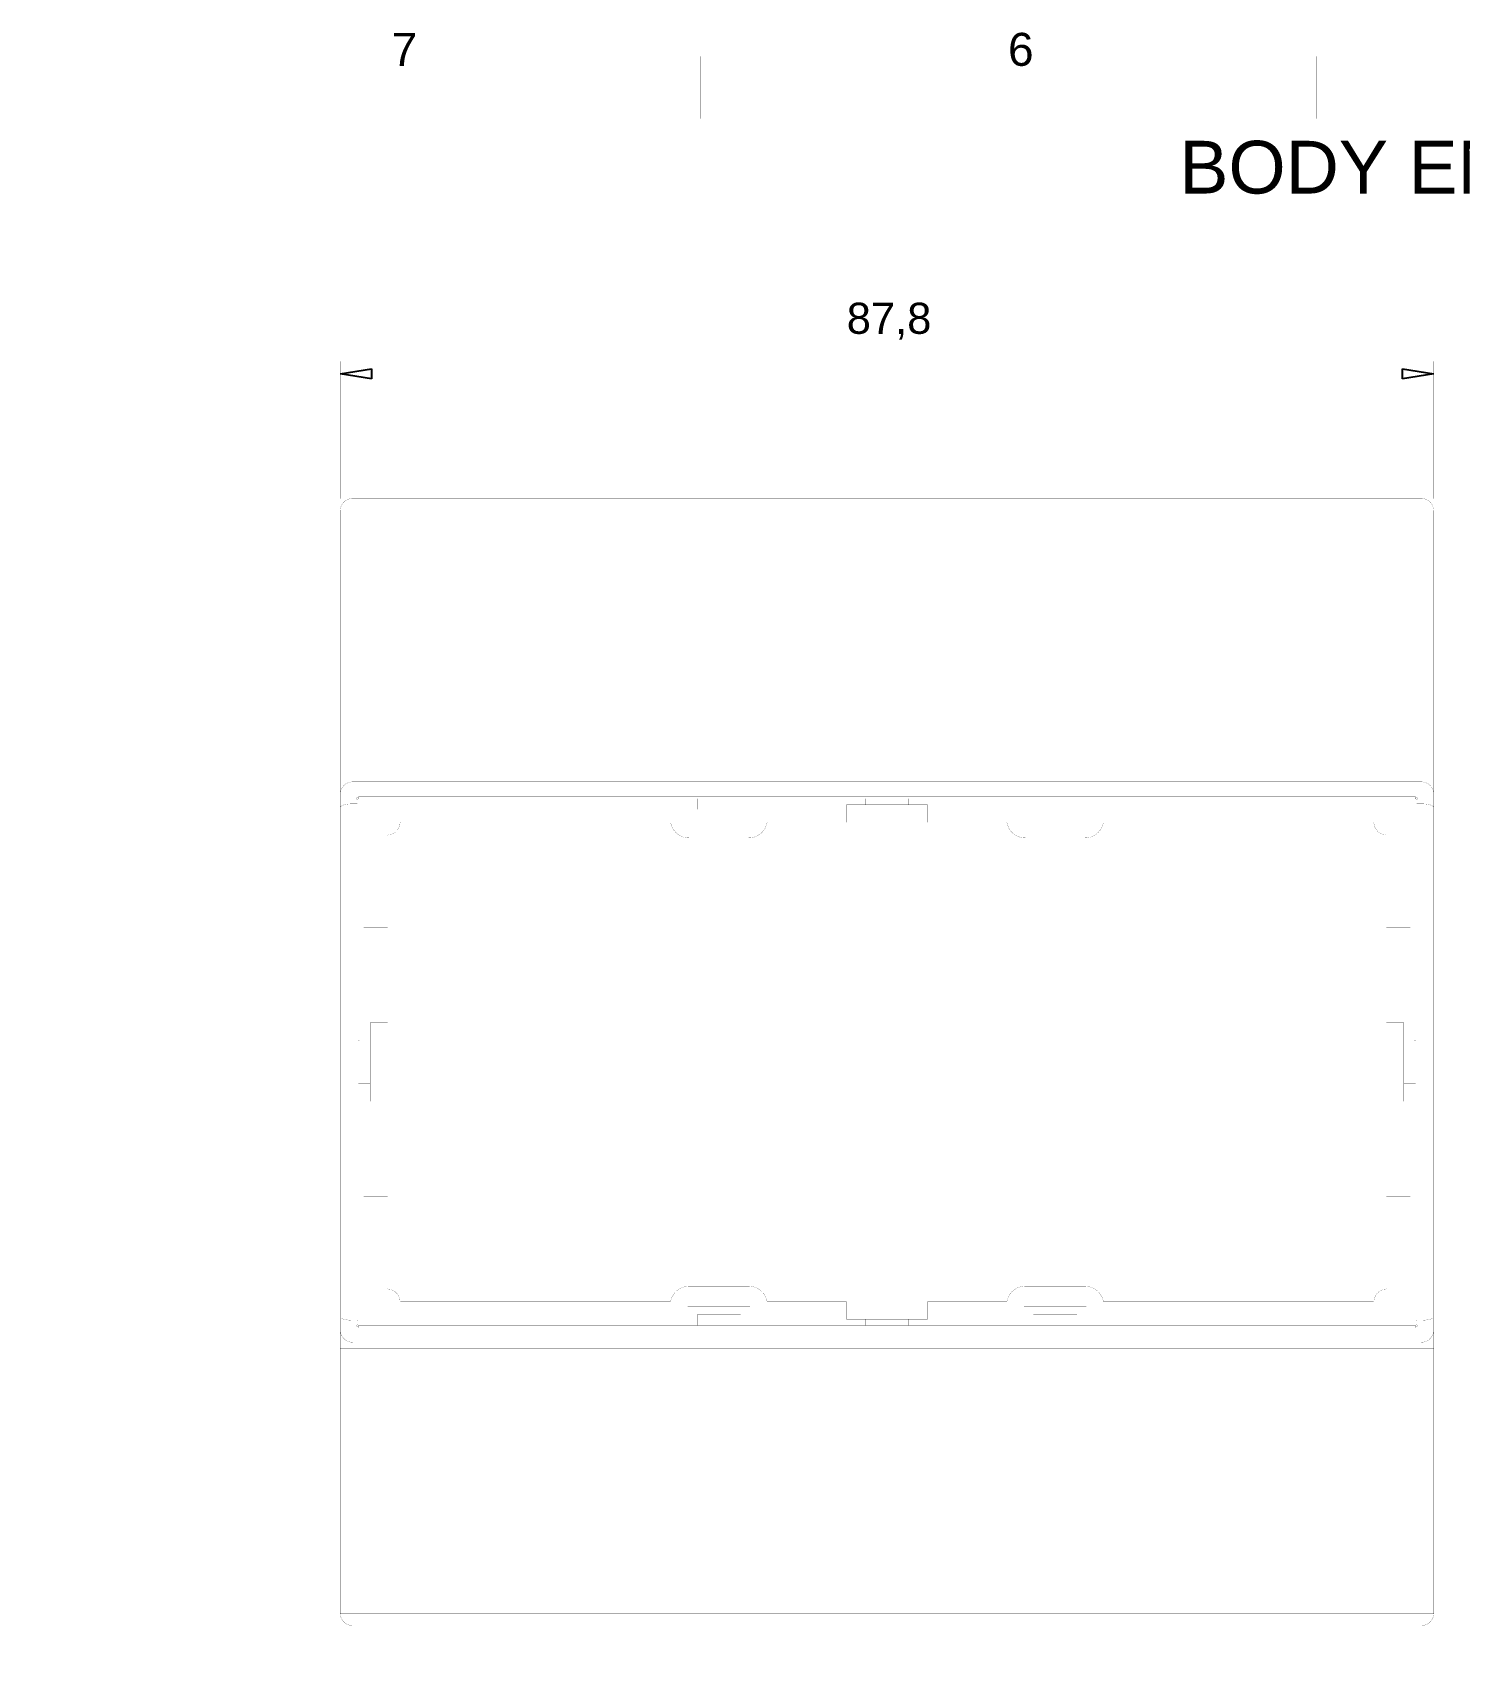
# Model space of a CAD drawing. Header units: inches. Extents: x 0 to 35.2, y -0.7 to 15.9.
# Drawn here: x 21.38 to 25.89, y 10.76 to 15.88 of the extents above; entities that cross this region are included whole.
import ezdxf

# ---------------------------------------------------------------- set-up
doc = ezdxf.new("R2010")
doc.units = ezdxf.units.IN
doc.header["$MEASUREMENT"] = 0
doc.layers.add('Board Outline', color=216, linetype='Continuous')
doc.layers.add('Dimensions', color=6, linetype='Continuous')
doc.styles.add('Arial', font='', dxfattribs={"height": 0.2})
doc.styles.get('Arial').set_extended_font_data('Arial')

msp = doc.modelspace()

# ---------------------------------------------------------------- linework, layer by layer
at = {"layer": 'Board Outline'}
for p, q in [((22.3515, 14.8028), (22.45, 14.8186)), ((22.45, 14.7871), (22.3515, 14.8028)), ((22.45, 14.8186), (22.45, 14.7871)), ((25.7104, 14.8186), (25.8088, 14.8028)), ((25.7104, 14.7871), (25.7104, 14.8186)), ((25.8088, 14.8028), (25.7104, 14.7871))]:
    msp.add_line(p, q, dxfattribs=at)
at = {"layer": 'Board Outline', "const_width": 0.0005}
for points in [[(21.5406, -0.5315), (21.5406, 15.6102)], [(22.3515, 14.4091), (22.3515, 14.8422)], [(22.3515, 14.8028), (25.8088, 14.8028)], [(25.8088, 14.4091), (25.8088, 14.8422)]]:
    msp.add_lwpolyline(points, dxfattribs=at)
at = {"layer": 'Board Outline', "const_width": 0.00025}
for points in [[(21.5404, 15.6102, 1), (21.5407, 15.6102, 1)], [(22.3514, 14.8422, 1), (22.3517, 14.8422, 1)], [(22.3514, 14.8028, 1), (22.3517, 14.8028, 1)], [(25.8087, 14.8422, 1), (25.8089, 14.8422, 1)], [(25.8087, 14.8028, 1), (25.8089, 14.8028, 1)], [(22.3514, 14.4091, 1), (22.3517, 14.4091, 1)], [(25.8087, 14.4091, 1), (25.8089, 14.4091, 1)]]:
    msp.add_lwpolyline(points, format="xyb", close=True, dxfattribs=at)
at = {"layer": 'Dimensions', "const_width": 0.0005}
for points in [[(21.5406, 15.6102), (21.5406, 15.8071)], [(23.4894, 15.6102), (23.4894, 15.8071)], [(23.4894, 15.6102), (23.4894, 15.8071)], [(25.4382, 15.6102), (25.4382, 15.8071)], [(11.9933, 15.6102), (34.9854, 15.6102)], [(22.3909, 14.3698), (22.3909, 14.4091)], [(22.3909, 14.4091), (25.7694, 14.4091)], [(25.7694, 14.3698), (25.7694, 14.4091)], [(22.3515, 13.5329), (22.3515, 14.3698)], [(22.3515, 14.3698), (22.3909, 14.3698)], [(22.3909, 13.5329), (22.3909, 14.3698)], [(22.3909, 14.3698), (25.7694, 14.3698)], [(25.7694, 13.5329), (25.7694, 14.3698)], [(25.7694, 14.3698), (25.8088, 14.3698)], [(25.8088, 13.5329), (25.8088, 14.3698)], [(22.3515, 13.5219), (22.3515, 13.5329)], [(22.3515, 13.5329), (22.3909, 13.5329)], [(22.3515, 13.4738), (22.3515, 13.5219)], [(22.3909, 13.5132), (22.3909, 13.5329)], [(22.3909, 13.5329), (25.7694, 13.5329)], [(25.7694, 13.5132), (25.7694, 13.5329)], [(25.7694, 13.5329), (25.8088, 13.5329)], [(25.8088, 13.5219), (25.8088, 13.5329)], [(25.8088, 13.4738), (25.8088, 13.5219)], [(22.3515, 13.4322), (22.3515, 13.4738)], [(22.3909, 13.4438), (22.3909, 13.5132)], [(22.3909, 13.5132), (25.7694, 13.5132)], [(22.4106, 13.466), (25.7497, 13.466)], [(22.4106, 13.46), (22.4106, 13.466)], [(25.7497, 13.46), (25.7497, 13.466)], [(25.7694, 13.4438), (25.7694, 13.5132)], [(25.8088, 13.4322), (25.8088, 13.4738)], [(22.3515, 13.4322), (22.3523, 13.4345)], [(22.3515, 11.8225), (22.3515, 13.4322)], [(22.3523, 13.4345), (22.3545, 13.4366)], [(22.3545, 13.4366), (22.3582, 13.4386)], [(22.3582, 13.4386), (22.3631, 13.4404)], [(22.3631, 13.4404), (22.369, 13.4419)], [(22.369, 13.4419), (22.3758, 13.4429)], [(22.3758, 13.4429), (22.3832, 13.4436)], [(22.3832, 13.4436), (22.3909, 13.4438)], [(22.3909, 11.8109), (22.3909, 13.4438)], [(22.3909, 13.4438), (22.4027, 13.4438)], [(22.4027, 13.4438), (22.4027, 13.4578)], [(22.4027, 11.8109), (22.4027, 13.4438)], [(22.4027, 13.4438), (22.4035, 13.4438)], [(22.4035, 13.4438), (22.4042, 13.4437)], [(22.4042, 13.4437), (22.4049, 13.4436)], [(22.4049, 13.4436), (22.4055, 13.4435)], [(22.4055, 13.4435), (22.406, 13.4433)], [(22.406, 13.4433), (22.4064, 13.4431)], [(22.4064, 13.4431), (22.4066, 13.4429)], [(22.4066, 13.4429), (22.4067, 13.4427)], [(22.4067, 13.4427), (22.4067, 13.4561)], [(22.4067, 11.8121), (22.4067, 13.4427)], [(22.4086, 11.7952), (22.4086, 13.4595)], [(22.4106, 13.46), (25.7497, 13.46)], [(23.4502, 13.401), (23.4502, 13.46)], [(23.4798, 13.4266), (23.4798, 13.46)], [(23.4798, 13.4266), (23.6176, 13.4266)], [(23.6176, 13.4266), (23.6176, 13.46)], [(23.6471, 13.401), (23.6471, 13.46)], [(23.9522, 13.4404), (24.0113, 13.4404)], [(23.9522, 13.3852), (23.9522, 13.4404)], [(24.0113, 13.4404), (24.0118, 13.46)], [(24.0113, 13.4404), (24.0113, 13.46)], [(24.0113, 13.4404), (24.1491, 13.4404)], [(24.1485, 13.46), (24.1491, 13.4404)], [(24.1491, 13.4404), (24.1491, 13.46)], [(24.1491, 13.4404), (24.2081, 13.4404)], [(24.2081, 13.3852), (24.2081, 13.4404)], [(24.5132, 13.401), (24.5132, 13.46)], [(24.5428, 13.4266), (24.5428, 13.46)], [(24.5428, 13.4266), (24.6806, 13.4266)], [(24.6806, 13.4266), (24.6806, 13.46)], [(24.7101, 13.401), (24.7101, 13.46)], [(25.7517, 11.7952), (25.7517, 13.4595)], [(25.7537, 13.4427), (25.7537, 13.4561)], [(25.7537, 13.4427), (25.7537, 13.4429)], [(25.7537, 11.8121), (25.7537, 13.4427)], [(25.7537, 13.4429), (25.754, 13.4431)], [(25.754, 13.4431), (25.7543, 13.4433)], [(25.7543, 13.4433), (25.7548, 13.4435)], [(25.7548, 13.4435), (25.7554, 13.4436)], [(25.7554, 13.4436), (25.7561, 13.4437)], [(25.7561, 13.4437), (25.7568, 13.4438)], [(25.7568, 13.4438), (25.7576, 13.4438)], [(25.7576, 13.4438), (25.7576, 13.4578)], [(25.7576, 11.8109), (25.7576, 13.4438)], [(25.7576, 13.4438), (25.7694, 13.4438)], [(25.7694, 11.8109), (25.7694, 13.4438)], [(25.7694, 13.4438), (25.7771, 13.4436)], [(25.7771, 13.4436), (25.7845, 13.4429)], [(25.7845, 13.4429), (25.7913, 13.4419)], [(25.7913, 13.4419), (25.7973, 13.4404)], [(25.7973, 13.4404), (25.8021, 13.4386)], [(25.8021, 13.4386), (25.8058, 13.4366)], [(25.8058, 13.4366), (25.808, 13.4345)], [(25.808, 13.4345), (25.8088, 13.4322)], [(25.8088, 11.8225), (25.8088, 13.4322)], [(22.5445, 13.3852), (23.3961, 13.3852)], [(23.4502, 13.401), (23.6471, 13.401)], [(23.7012, 13.3852), (23.9522, 13.3852)], [(24.2081, 13.3852), (24.4591, 13.3852)], [(24.5132, 13.401), (24.7101, 13.401)], [(24.7642, 13.3852), (25.6158, 13.3852)], [(22.5014, 13.1195), (22.5014, 13.3421)], [(23.4543, 13.336), (23.643, 13.336)], [(24.5173, 13.336), (24.706, 13.336)], [(25.6589, 13.1195), (25.6589, 13.3421)], [(22.4259, 13.1195), (22.5014, 13.1195)], [(22.4259, 13.0526), (22.4259, 13.1195)], [(25.6589, 13.1195), (25.7344, 13.1195)], [(25.7344, 13.0526), (25.7344, 13.1195)], [(22.4259, 13.0526), (22.5014, 13.0526)], [(22.5014, 12.7514), (22.5014, 13.0526)], [(25.6589, 12.7514), (25.6589, 13.0526)], [(25.6589, 13.0526), (25.7344, 13.0526)], [(22.4463, 12.7514), (22.5014, 12.7514)], [(22.4463, 12.6963), (22.4463, 12.7514)], [(25.6589, 12.7514), (25.714, 12.7514)], [(25.714, 12.6963), (25.714, 12.7514)], [(22.4086, 12.6957), (22.4463, 12.6963)], [(22.4086, 12.6963), (22.4463, 12.6963)], [(22.4463, 12.5585), (22.4463, 12.6963)], [(25.714, 12.5585), (25.714, 12.6963)], [(25.714, 12.6963), (25.7517, 12.6957)], [(25.714, 12.6963), (25.7517, 12.6963)], [(22.4086, 12.559), (22.4463, 12.5585)], [(22.4086, 12.5585), (22.4463, 12.5585)], [(22.4463, 12.5033), (22.4463, 12.5585)], [(25.714, 12.5585), (25.7517, 12.559)], [(25.714, 12.5585), (25.7517, 12.5585)], [(25.714, 12.5033), (25.714, 12.5585)], [(22.4463, 12.5033), (22.5014, 12.5033)], [(22.5014, 12.2022), (22.5014, 12.5033)], [(25.6589, 12.2022), (25.6589, 12.5033)], [(25.6589, 12.5033), (25.714, 12.5033)], [(22.4259, 12.2022), (22.5014, 12.2022)], [(22.4259, 12.1352), (22.4259, 12.2022)], [(25.6589, 12.2022), (25.7344, 12.2022)], [(25.7344, 12.1352), (25.7344, 12.2022)], [(22.4259, 12.1352), (22.5014, 12.1352)], [(22.5014, 11.9126), (22.5014, 12.1352)], [(25.6589, 11.9126), (25.6589, 12.1352)], [(25.6589, 12.1352), (25.7344, 12.1352)], [(23.4543, 11.9187), (23.643, 11.9187)], [(24.5173, 11.9187), (24.706, 11.9187)], [(22.5445, 11.8695), (23.3961, 11.8695)], [(23.4502, 11.8537), (23.6471, 11.8537)], [(23.4502, 11.7947), (23.4502, 11.8537)], [(23.4798, 11.8281), (23.6176, 11.8281)], [(23.4798, 11.7947), (23.4798, 11.8281)], [(23.6176, 11.7947), (23.6176, 11.8281)], [(23.6471, 11.7947), (23.6471, 11.8537)], [(23.7012, 11.8695), (23.9522, 11.8695)], [(23.9522, 11.8144), (23.9522, 11.8695)], [(24.2081, 11.8144), (24.2081, 11.8695)], [(24.2081, 11.8695), (24.4591, 11.8695)], [(24.5132, 11.8537), (24.7101, 11.8537)], [(24.5132, 11.7947), (24.5132, 11.8537)], [(24.5428, 11.8281), (24.6806, 11.8281)], [(24.5428, 11.7947), (24.5428, 11.8281)], [(24.6806, 11.7947), (24.6806, 11.8281)], [(24.7101, 11.7947), (24.7101, 11.8537)], [(24.7642, 11.8695), (25.6158, 11.8695)], [(22.3515, 11.8225), (22.3523, 11.8203)], [(22.3515, 11.7809), (22.3515, 11.8225)], [(22.3515, 11.7328), (22.3515, 11.7809)], [(22.3523, 11.8203), (22.3545, 11.8181)], [(22.3545, 11.8181), (22.3582, 11.8161)], [(22.3582, 11.8161), (22.3631, 11.8143)], [(22.3631, 11.8143), (22.369, 11.8129)], [(22.369, 11.8129), (22.3758, 11.8118)], [(22.3758, 11.8118), (22.3832, 11.8111)], [(22.3832, 11.8111), (22.3909, 11.8109)], [(22.3909, 11.8109), (22.4027, 11.8109)], [(22.3909, 11.7415), (22.3909, 11.8109)], [(22.4027, 11.8109), (22.4035, 11.8109)], [(22.4027, 11.7969), (22.4027, 11.8109)], [(22.4035, 11.8109), (22.4042, 11.811)], [(22.4042, 11.811), (22.4049, 11.8111)], [(22.4049, 11.8111), (22.4055, 11.8113)], [(22.4055, 11.8113), (22.406, 11.8114)], [(22.406, 11.8114), (22.4064, 11.8116)], [(22.4064, 11.8116), (22.4066, 11.8118)], [(22.4066, 11.8118), (22.4067, 11.8121)], [(22.4067, 11.7986), (22.4067, 11.8121)], [(22.4106, 11.7887), (22.4106, 11.7947)], [(22.4106, 11.7947), (25.7497, 11.7947)], [(22.4106, 11.7887), (25.7497, 11.7887)], [(23.9522, 11.8144), (24.0113, 11.8144)], [(24.0113, 11.7947), (24.0113, 11.8144)], [(24.0113, 11.8144), (24.0118, 11.7947)], [(24.0113, 11.8144), (24.1491, 11.8144)], [(24.1485, 11.7947), (24.1491, 11.8144)], [(24.1491, 11.7947), (24.1491, 11.8144)], [(24.1491, 11.8144), (24.2081, 11.8144)], [(25.7497, 11.7887), (25.7497, 11.7947)], [(25.7537, 11.8121), (25.7537, 11.8118)], [(25.7537, 11.7986), (25.7537, 11.8121)], [(25.7537, 11.8118), (25.754, 11.8116)], [(25.754, 11.8116), (25.7543, 11.8114)], [(25.7543, 11.8114), (25.7548, 11.8113)], [(25.7548, 11.8113), (25.7554, 11.8111)], [(25.7554, 11.8111), (25.7561, 11.811)], [(25.7561, 11.811), (25.7568, 11.8109)], [(25.7568, 11.8109), (25.7576, 11.8109)], [(25.7576, 11.8109), (25.7694, 11.8109)], [(25.7576, 11.7969), (25.7576, 11.8109)], [(25.7694, 11.8109), (25.7771, 11.8111)], [(25.7694, 11.7415), (25.7694, 11.8109)], [(25.7771, 11.8111), (25.7845, 11.8118)], [(25.7845, 11.8118), (25.7913, 11.8129)], [(25.7913, 11.8129), (25.7973, 11.8143)], [(25.7973, 11.8143), (25.8021, 11.8161)], [(25.8021, 11.8161), (25.8058, 11.8181)], [(25.8058, 11.8181), (25.808, 11.8203)], [(25.808, 11.8203), (25.8088, 11.8225)], [(25.8088, 11.7809), (25.8088, 11.8225)], [(25.8088, 11.7328), (25.8088, 11.7809)], [(22.3515, 11.7219), (22.3515, 11.7328)], [(22.3909, 11.7415), (25.7694, 11.7415)], [(22.3909, 11.7219), (22.3909, 11.7415)], [(25.7694, 11.7219), (25.7694, 11.7415)], [(25.8088, 11.7219), (25.8088, 11.7328)], [(22.3515, 11.7219), (22.3909, 11.7219)], [(22.3515, 10.885), (22.3515, 11.7219)], [(22.3909, 11.7219), (25.7694, 11.7219)], [(22.3909, 10.885), (22.3909, 11.7219)], [(25.7694, 11.7219), (25.8088, 11.7219)], [(25.7694, 10.885), (25.7694, 11.7219)], [(25.8088, 10.885), (25.8088, 11.7219)], [(22.3515, 10.885), (22.3909, 10.885)], [(22.3909, 10.8456), (22.3909, 10.885)], [(22.3909, 10.885), (25.7694, 10.885)], [(25.7694, 10.8456), (25.7694, 10.885)], [(25.7694, 10.885), (25.8088, 10.885)], [(22.3909, 10.8456), (25.7694, 10.8456)]]:
    msp.add_lwpolyline(points, dxfattribs=at)
at = {"layer": 'Dimensions', "const_width": 0.00025}
for points in [[(21.5404, 15.8071, 1), (21.5407, 15.8071, 1)], [(23.4893, 15.8071, 1), (23.4895, 15.8071, 1)], [(23.4893, 15.8071, 1), (23.4895, 15.8071, 1)], [(25.4381, 15.8071, 1), (25.4383, 15.8071, 1)], [(21.5404, 15.6102, 1), (21.5407, 15.6102, 1)], [(23.4893, 15.6102, 1), (23.4895, 15.6102, 1)], [(23.4893, 15.6102, 1), (23.4895, 15.6102, 1)], [(25.4381, 15.6102, 1), (25.4383, 15.6102, 1)], [(22.3908, 14.4091, 1), (22.391, 14.4091, 1)], [(22.3908, 14.4091, 1), (22.391, 14.4091, 1)], [(22.3908, 14.4091, 1), (22.391, 14.4091, 1)], [(25.7693, 14.4091, 1), (25.7695, 14.4091, 1)], [(25.7693, 14.4091, 1), (25.7695, 14.4091, 1)], [(25.7693, 14.4091, 1), (25.7695, 14.4091, 1)], [(22.3514, 14.3698, 1), (22.3517, 14.3698, 1)], [(22.3514, 14.3698, 1), (22.3517, 14.3698, 1)], [(22.3514, 14.3698, 1), (22.3517, 14.3698, 1)], [(22.3908, 14.3698, 1), (22.391, 14.3698, 1)], [(22.3908, 14.3698, 1), (22.391, 14.3698, 1)], [(22.3908, 14.3698, 1), (22.391, 14.3698, 1)], [(22.3908, 14.3698, 1), (22.391, 14.3698, 1)], [(25.7693, 14.3698, 1), (25.7695, 14.3698, 1)], [(25.7693, 14.3698, 1), (25.7695, 14.3698, 1)], [(25.7693, 14.3698, 1), (25.7695, 14.3698, 1)], [(25.7693, 14.3698, 1), (25.7695, 14.3698, 1)], [(25.8087, 14.3698, 1), (25.8089, 14.3698, 1)], [(25.8087, 14.3698, 1), (25.8089, 14.3698, 1)], [(25.8087, 14.3698, 1), (25.8089, 14.3698, 1)], [(22.3514, 13.5329, 1), (22.3517, 13.5329, 1)], [(22.3514, 13.5329, 1), (22.3517, 13.5329, 1)], [(22.3514, 13.5329, 1), (22.3517, 13.5329, 1)], [(22.3514, 13.5219, 1), (22.3517, 13.5219, 1)], [(22.3514, 13.5219, 1), (22.3517, 13.5219, 1)], [(22.3908, 13.5329, 1), (22.391, 13.5329, 1)], [(22.3908, 13.5329, 1), (22.391, 13.5329, 1)], [(22.3908, 13.5329, 1), (22.391, 13.5329, 1)], [(22.3908, 13.5329, 1), (22.391, 13.5329, 1)], [(25.7693, 13.5329, 1), (25.7695, 13.5329, 1)], [(25.7693, 13.5329, 1), (25.7695, 13.5329, 1)], [(25.7693, 13.5329, 1), (25.7695, 13.5329, 1)], [(25.7693, 13.5329, 1), (25.7695, 13.5329, 1)], [(25.8087, 13.5329, 1), (25.8089, 13.5329, 1)], [(25.8087, 13.5329, 1), (25.8089, 13.5329, 1)], [(25.8087, 13.5329, 1), (25.8089, 13.5329, 1)], [(25.8087, 13.5219, 1), (25.8089, 13.5219, 1)], [(25.8087, 13.5219, 1), (25.8089, 13.5219, 1)], [(22.3514, 13.4738, 1), (22.3517, 13.4738, 1)], [(22.3514, 13.4738, 1), (22.3517, 13.4738, 1)], [(22.3514, 13.4738, 1), (22.3517, 13.4738, 1)], [(22.3908, 13.5132, 1), (22.391, 13.5132, 1)], [(22.3908, 13.5132, 1), (22.391, 13.5132, 1)], [(22.3908, 13.5132, 1), (22.391, 13.5132, 1)], [(22.3908, 13.5132, 1), (22.391, 13.5132, 1)], [(22.4105, 13.466, 1), (22.4107, 13.466, 1)], [(22.4105, 13.466, 1), (22.4107, 13.466, 1)], [(22.4105, 13.466, 1), (22.4107, 13.466, 1)], [(25.7496, 13.466, 1), (25.7499, 13.466, 1)], [(25.7496, 13.466, 1), (25.7499, 13.466, 1)], [(25.7496, 13.466, 1), (25.7499, 13.466, 1)], [(25.7693, 13.5132, 1), (25.7695, 13.5132, 1)], [(25.7693, 13.5132, 1), (25.7695, 13.5132, 1)], [(25.7693, 13.5132, 1), (25.7695, 13.5132, 1)], [(25.7693, 13.5132, 1), (25.7695, 13.5132, 1)], [(25.8087, 13.4738, 1), (25.8089, 13.4738, 1)], [(25.8087, 13.4738, 1), (25.8089, 13.4738, 1)], [(25.8087, 13.4738, 1), (25.8089, 13.4738, 1)], [(22.3514, 13.4322, 1), (22.3517, 13.4322, 1)], [(22.3514, 13.4322, 1), (22.3517, 13.4322, 1)], [(22.3514, 13.4322, 1), (22.3517, 13.4322, 1)], [(22.3522, 13.4345, 1), (22.3524, 13.4345, 1)], [(22.3522, 13.4345, 1), (22.3524, 13.4345, 1)], [(22.3544, 13.4366, 1), (22.3547, 13.4366, 1)], [(22.3544, 13.4366, 1), (22.3547, 13.4366, 1)], [(22.358, 13.4386, 1), (22.3583, 13.4386, 1)], [(22.358, 13.4386, 1), (22.3583, 13.4386, 1)], [(22.3629, 13.4404, 1), (22.3632, 13.4404, 1)], [(22.3629, 13.4404, 1), (22.3632, 13.4404, 1)], [(22.3689, 13.4419, 1), (22.3692, 13.4419, 1)], [(22.3689, 13.4419, 1), (22.3692, 13.4419, 1)], [(22.3757, 13.4429, 1), (22.376, 13.4429, 1)], [(22.3757, 13.4429, 1), (22.376, 13.4429, 1)], [(22.3831, 13.4436, 1), (22.3834, 13.4436, 1)], [(22.3831, 13.4436, 1), (22.3834, 13.4436, 1)], [(22.3908, 13.4438, 1), (22.391, 13.4438, 1)], [(22.3908, 13.4438, 1), (22.391, 13.4438, 1)], [(22.3908, 13.4438, 1), (22.391, 13.4438, 1)], [(22.3908, 13.4438, 1), (22.391, 13.4438, 1)], [(22.4026, 13.4578, 1), (22.4028, 13.4578, 1)], [(22.4026, 13.4578, 1), (22.4028, 13.4578, 1)], [(22.4026, 13.4578, 1), (22.4028, 13.4578, 1)], [(22.4026, 13.4438, 1), (22.4028, 13.4438, 1)], [(22.4026, 13.4438, 1), (22.4028, 13.4438, 1)], [(22.4026, 13.4438, 1), (22.4028, 13.4438, 1)], [(22.4026, 13.4438, 1), (22.4028, 13.4438, 1)], [(22.4034, 13.4438, 1), (22.4036, 13.4438, 1)], [(22.4034, 13.4438, 1), (22.4036, 13.4438, 1)], [(22.4038, 13.4577, 1), (22.4041, 13.4577, 1)], [(22.4038, 13.4577, 1), (22.4041, 13.4577, 1)], [(22.4041, 13.4437, 1), (22.4044, 13.4437, 1)], [(22.4041, 13.4437, 1), (22.4044, 13.4437, 1)], [(22.4048, 13.4436, 1), (22.405, 13.4436, 1)], [(22.4048, 13.4436, 1), (22.405, 13.4436, 1)], [(22.4049, 13.4575, 1), (22.4052, 13.4575, 1)], [(22.4049, 13.4575, 1), (22.4052, 13.4575, 1)], [(22.4054, 13.4435, 1), (22.4056, 13.4435, 1)], [(22.4054, 13.4435, 1), (22.4056, 13.4435, 1)], [(22.4058, 13.4571, 1), (22.406, 13.4571, 1)], [(22.4058, 13.4571, 1), (22.406, 13.4571, 1)], [(22.4059, 13.4433, 1), (22.4061, 13.4433, 1)], [(22.4059, 13.4433, 1), (22.4061, 13.4433, 1)], [(22.4062, 13.4431, 1), (22.4065, 13.4431, 1)], [(22.4062, 13.4431, 1), (22.4065, 13.4431, 1)], [(22.4065, 13.4429, 1), (22.4067, 13.4429, 1)], [(22.4065, 13.4429, 1), (22.4067, 13.4429, 1)], [(22.4065, 13.4561, 1), (22.4068, 13.4561, 1)], [(22.4065, 13.4561, 1), (22.4068, 13.4561, 1)], [(22.4065, 13.4561, 1), (22.4068, 13.4561, 1)], [(22.4065, 13.4427, 1), (22.4068, 13.4427, 1)], [(22.4065, 13.4427, 1), (22.4068, 13.4427, 1)], [(22.4065, 13.4427, 1), (22.4068, 13.4427, 1)], [(22.4085, 13.4595, 1), (22.4087, 13.4595, 1)], [(22.4105, 13.46, 1), (22.4107, 13.46, 1)], [(22.4105, 13.46, 1), (22.4107, 13.46, 1)], [(22.4105, 13.46, 1), (22.4107, 13.46, 1)], [(23.4501, 13.46, 1), (23.4504, 13.46, 1)], [(23.4796, 13.46, 1), (23.4799, 13.46, 1)], [(23.4796, 13.4266, 1), (23.4799, 13.4266, 1)], [(23.4796, 13.4266, 1), (23.4799, 13.4266, 1)], [(23.6174, 13.46, 1), (23.6177, 13.46, 1)], [(23.6174, 13.4266, 1), (23.6177, 13.4266, 1)], [(23.6174, 13.4266, 1), (23.6177, 13.4266, 1)], [(23.647, 13.46, 1), (23.6472, 13.46, 1)], [(23.9521, 13.4404, 1), (23.9523, 13.4404, 1)], [(23.9521, 13.4404, 1), (23.9523, 13.4404, 1)], [(24.0111, 13.46, 1), (24.0114, 13.46, 1)], [(24.0111, 13.4404, 1), (24.0114, 13.4404, 1)], [(24.0111, 13.4404, 1), (24.0114, 13.4404, 1)], [(24.0111, 13.4404, 1), (24.0114, 13.4404, 1)], [(24.0111, 13.4404, 1), (24.0114, 13.4404, 1)], [(24.0117, 13.46, 1), (24.012, 13.46, 1)], [(24.1483, 13.46, 1), (24.1486, 13.46, 1)], [(24.1489, 13.46, 1), (24.1492, 13.46, 1)], [(24.1489, 13.4404, 1), (24.1492, 13.4404, 1)], [(24.1489, 13.4404, 1), (24.1492, 13.4404, 1)], [(24.1489, 13.4404, 1), (24.1492, 13.4404, 1)], [(24.1489, 13.4404, 1), (24.1492, 13.4404, 1)], [(24.208, 13.4404, 1), (24.2082, 13.4404, 1)], [(24.208, 13.4404, 1), (24.2082, 13.4404, 1)], [(24.5131, 13.46, 1), (24.5134, 13.46, 1)], [(24.5426, 13.46, 1), (24.5429, 13.46, 1)], [(24.5426, 13.4266, 1), (24.5429, 13.4266, 1)], [(24.5426, 13.4266, 1), (24.5429, 13.4266, 1)], [(24.6804, 13.46, 1), (24.6807, 13.46, 1)], [(24.6804, 13.4266, 1), (24.6807, 13.4266, 1)], [(24.6804, 13.4266, 1), (24.6807, 13.4266, 1)], [(24.71, 13.46, 1), (24.7102, 13.46, 1)], [(25.7496, 13.46, 1), (25.7499, 13.46, 1)], [(25.7496, 13.46, 1), (25.7499, 13.46, 1)], [(25.7496, 13.46, 1), (25.7499, 13.46, 1)], [(25.7516, 13.4595, 1), (25.7518, 13.4595, 1)], [(25.7535, 13.4561, 1), (25.7538, 13.4561, 1)], [(25.7535, 13.4561, 1), (25.7538, 13.4561, 1)], [(25.7535, 13.4561, 1), (25.7538, 13.4561, 1)], [(25.7535, 13.4427, 1), (25.7538, 13.4427, 1)], [(25.7535, 13.4427, 1), (25.7538, 13.4427, 1)], [(25.7535, 13.4427, 1), (25.7538, 13.4427, 1)], [(25.7536, 13.4429, 1), (25.7539, 13.4429, 1)], [(25.7536, 13.4429, 1), (25.7539, 13.4429, 1)], [(25.7538, 13.4431, 1), (25.7541, 13.4431, 1)], [(25.7538, 13.4431, 1), (25.7541, 13.4431, 1)], [(25.7542, 13.4433, 1), (25.7545, 13.4433, 1)], [(25.7542, 13.4433, 1), (25.7545, 13.4433, 1)], [(25.7543, 13.4571, 1), (25.7545, 13.4571, 1)], [(25.7543, 13.4571, 1), (25.7545, 13.4571, 1)], [(25.7547, 13.4435, 1), (25.7549, 13.4435, 1)], [(25.7547, 13.4435, 1), (25.7549, 13.4435, 1)], [(25.7552, 13.4575, 1), (25.7554, 13.4575, 1)], [(25.7552, 13.4575, 1), (25.7554, 13.4575, 1)], [(25.7553, 13.4436, 1), (25.7555, 13.4436, 1)], [(25.7553, 13.4436, 1), (25.7555, 13.4436, 1)], [(25.756, 13.4437, 1), (25.7562, 13.4437, 1)], [(25.756, 13.4437, 1), (25.7562, 13.4437, 1)], [(25.7563, 13.4577, 1), (25.7565, 13.4577, 1)], [(25.7563, 13.4577, 1), (25.7565, 13.4577, 1)], [(25.7567, 13.4438, 1), (25.757, 13.4438, 1)], [(25.7567, 13.4438, 1), (25.757, 13.4438, 1)], [(25.7575, 13.4578, 1), (25.7577, 13.4578, 1)], [(25.7575, 13.4578, 1), (25.7577, 13.4578, 1)], [(25.7575, 13.4578, 1), (25.7577, 13.4578, 1)], [(25.7575, 13.4438, 1), (25.7577, 13.4438, 1)], [(25.7575, 13.4438, 1), (25.7577, 13.4438, 1)], [(25.7575, 13.4438, 1), (25.7577, 13.4438, 1)], [(25.7575, 13.4438, 1), (25.7577, 13.4438, 1)], [(25.7693, 13.4438, 1), (25.7695, 13.4438, 1)], [(25.7693, 13.4438, 1), (25.7695, 13.4438, 1)], [(25.7693, 13.4438, 1), (25.7695, 13.4438, 1)], [(25.7693, 13.4438, 1), (25.7695, 13.4438, 1)], [(25.777, 13.4436, 1), (25.7772, 13.4436, 1)], [(25.777, 13.4436, 1), (25.7772, 13.4436, 1)], [(25.7844, 13.4429, 1), (25.7846, 13.4429, 1)], [(25.7844, 13.4429, 1), (25.7846, 13.4429, 1)], [(25.7912, 13.4419, 1), (25.7914, 13.4419, 1)], [(25.7912, 13.4419, 1), (25.7914, 13.4419, 1)], [(25.7971, 13.4404, 1), (25.7974, 13.4404, 1)], [(25.7971, 13.4404, 1), (25.7974, 13.4404, 1)], [(25.802, 13.4386, 1), (25.8023, 13.4386, 1)], [(25.802, 13.4386, 1), (25.8023, 13.4386, 1)], [(25.8057, 13.4366, 1), (25.8059, 13.4366, 1)], [(25.8057, 13.4366, 1), (25.8059, 13.4366, 1)], [(25.8079, 13.4345, 1), (25.8082, 13.4345, 1)], [(25.8079, 13.4345, 1), (25.8082, 13.4345, 1)], [(25.8087, 13.4322, 1), (25.8089, 13.4322, 1)], [(25.8087, 13.4322, 1), (25.8089, 13.4322, 1)], [(25.8087, 13.4322, 1), (25.8089, 13.4322, 1)], [(22.5405, 13.3817, 1), (22.5408, 13.3817, 1)], [(22.5405, 13.3817, 1), (22.5408, 13.3817, 1)], [(22.5444, 13.3852, 1), (22.5447, 13.3852, 1)], [(22.5444, 13.3852, 1), (22.5447, 13.3852, 1)], [(23.396, 13.3852, 1), (23.3962, 13.3852, 1)], [(23.396, 13.3852, 1), (23.3962, 13.3852, 1)], [(23.4501, 13.401, 1), (23.4504, 13.401, 1)], [(23.4501, 13.401, 1), (23.4504, 13.401, 1)], [(23.647, 13.401, 1), (23.6472, 13.401, 1)], [(23.647, 13.401, 1), (23.6472, 13.401, 1)], [(23.7011, 13.3852, 1), (23.7013, 13.3852, 1)], [(23.7011, 13.3852, 1), (23.7013, 13.3852, 1)], [(23.9521, 13.3852, 1), (23.9523, 13.3852, 1)], [(23.9521, 13.3852, 1), (23.9523, 13.3852, 1)], [(24.208, 13.3852, 1), (24.2082, 13.3852, 1)], [(24.208, 13.3852, 1), (24.2082, 13.3852, 1)], [(24.459, 13.3852, 1), (24.4592, 13.3852, 1)], [(24.459, 13.3852, 1), (24.4592, 13.3852, 1)], [(24.5131, 13.401, 1), (24.5134, 13.401, 1)], [(24.5131, 13.401, 1), (24.5134, 13.401, 1)], [(24.71, 13.401, 1), (24.7102, 13.401, 1)], [(24.71, 13.401, 1), (24.7102, 13.401, 1)], [(24.7641, 13.3852, 1), (24.7643, 13.3852, 1)], [(24.7641, 13.3852, 1), (24.7643, 13.3852, 1)], [(25.6156, 13.3852, 1), (25.6159, 13.3852, 1)], [(25.6156, 13.3852, 1), (25.6159, 13.3852, 1)], [(25.6196, 13.3817, 1), (25.6198, 13.3817, 1)], [(25.6196, 13.3817, 1), (25.6198, 13.3817, 1)], [(22.5013, 13.3421, 1), (22.5015, 13.3421, 1)], [(22.5013, 13.3421, 1), (22.5015, 13.3421, 1)], [(22.5049, 13.346, 1), (22.5051, 13.346, 1)], [(22.5049, 13.346, 1), (22.5051, 13.346, 1)], [(23.4542, 13.336, 1), (23.4545, 13.336, 1)], [(23.4542, 13.336, 1), (23.4545, 13.336, 1)], [(23.6429, 13.336, 1), (23.6431, 13.336, 1)], [(23.6429, 13.336, 1), (23.6431, 13.336, 1)], [(24.5172, 13.336, 1), (24.5175, 13.336, 1)], [(24.5172, 13.336, 1), (24.5175, 13.336, 1)], [(24.7059, 13.336, 1), (24.7061, 13.336, 1)], [(24.7059, 13.336, 1), (24.7061, 13.336, 1)], [(25.6552, 13.346, 1), (25.6554, 13.346, 1)], [(25.6552, 13.346, 1), (25.6554, 13.346, 1)], [(25.6588, 13.3421, 1), (25.659, 13.3421, 1)], [(25.6588, 13.3421, 1), (25.659, 13.3421, 1)], [(22.4258, 13.1195, 1), (22.426, 13.1195, 1)], [(22.4258, 13.1195, 1), (22.426, 13.1195, 1)], [(22.5013, 13.1195, 1), (22.5015, 13.1195, 1)], [(22.5013, 13.1195, 1), (22.5015, 13.1195, 1)], [(25.6588, 13.1195, 1), (25.659, 13.1195, 1)], [(25.6588, 13.1195, 1), (25.659, 13.1195, 1)], [(25.7343, 13.1195, 1), (25.7345, 13.1195, 1)], [(25.7343, 13.1195, 1), (25.7345, 13.1195, 1)], [(22.4258, 13.0526, 1), (22.426, 13.0526, 1)], [(22.4258, 13.0526, 1), (22.426, 13.0526, 1)], [(22.5013, 13.0526, 1), (22.5015, 13.0526, 1)], [(22.5013, 13.0526, 1), (22.5015, 13.0526, 1)], [(25.6588, 13.0526, 1), (25.659, 13.0526, 1)], [(25.6588, 13.0526, 1), (25.659, 13.0526, 1)], [(25.7343, 13.0526, 1), (25.7345, 13.0526, 1)], [(25.7343, 13.0526, 1), (25.7345, 13.0526, 1)], [(22.4462, 12.7514, 1), (22.4464, 12.7514, 1)], [(22.4462, 12.7514, 1), (22.4464, 12.7514, 1)], [(22.5013, 12.7514, 1), (22.5015, 12.7514, 1)], [(22.5013, 12.7514, 1), (22.5015, 12.7514, 1)], [(25.6588, 12.7514, 1), (25.659, 12.7514, 1)], [(25.6588, 12.7514, 1), (25.659, 12.7514, 1)], [(25.7139, 12.7514, 1), (25.7141, 12.7514, 1)], [(25.7139, 12.7514, 1), (25.7141, 12.7514, 1)], [(22.4085, 12.6963, 1), (22.4087, 12.6963, 1)], [(22.4462, 12.6963, 1), (22.4464, 12.6963, 1)], [(22.4462, 12.6963, 1), (22.4464, 12.6963, 1)], [(22.4462, 12.6963, 1), (22.4464, 12.6963, 1)], [(22.4462, 12.6963, 1), (22.4464, 12.6963, 1)], [(25.7139, 12.6963, 1), (25.7141, 12.6963, 1)], [(25.7139, 12.6963, 1), (25.7141, 12.6963, 1)], [(25.7139, 12.6963, 1), (25.7141, 12.6963, 1)], [(25.7139, 12.6963, 1), (25.7141, 12.6963, 1)], [(25.7516, 12.6963, 1), (25.7518, 12.6963, 1)], [(22.4085, 12.6957, 1), (22.4087, 12.6957, 1)], [(25.7516, 12.6957, 1), (25.7518, 12.6957, 1)], [(22.4085, 12.559, 1), (22.4087, 12.559, 1)], [(22.4085, 12.5585, 1), (22.4087, 12.5585, 1)], [(22.4462, 12.5585, 1), (22.4464, 12.5585, 1)], [(22.4462, 12.5585, 1), (22.4464, 12.5585, 1)], [(22.4462, 12.5585, 1), (22.4464, 12.5585, 1)], [(22.4462, 12.5585, 1), (22.4464, 12.5585, 1)], [(25.7139, 12.5585, 1), (25.7141, 12.5585, 1)], [(25.7139, 12.5585, 1), (25.7141, 12.5585, 1)], [(25.7139, 12.5585, 1), (25.7141, 12.5585, 1)], [(25.7139, 12.5585, 1), (25.7141, 12.5585, 1)], [(25.7516, 12.559, 1), (25.7518, 12.559, 1)], [(25.7516, 12.5585, 1), (25.7518, 12.5585, 1)], [(22.4462, 12.5033, 1), (22.4464, 12.5033, 1)], [(22.4462, 12.5033, 1), (22.4464, 12.5033, 1)], [(22.5013, 12.5033, 1), (22.5015, 12.5033, 1)], [(22.5013, 12.5033, 1), (22.5015, 12.5033, 1)], [(25.6588, 12.5033, 1), (25.659, 12.5033, 1)], [(25.6588, 12.5033, 1), (25.659, 12.5033, 1)], [(25.7139, 12.5033, 1), (25.7141, 12.5033, 1)], [(25.7139, 12.5033, 1), (25.7141, 12.5033, 1)], [(22.4258, 12.2022, 1), (22.426, 12.2022, 1)], [(22.4258, 12.2022, 1), (22.426, 12.2022, 1)], [(22.5013, 12.2022, 1), (22.5015, 12.2022, 1)], [(22.5013, 12.2022, 1), (22.5015, 12.2022, 1)], [(25.6588, 12.2022, 1), (25.659, 12.2022, 1)], [(25.6588, 12.2022, 1), (25.659, 12.2022, 1)], [(25.7343, 12.2022, 1), (25.7345, 12.2022, 1)], [(25.7343, 12.2022, 1), (25.7345, 12.2022, 1)], [(22.4258, 12.1352, 1), (22.426, 12.1352, 1)], [(22.4258, 12.1352, 1), (22.426, 12.1352, 1)], [(22.5013, 12.1352, 1), (22.5015, 12.1352, 1)], [(22.5013, 12.1352, 1), (22.5015, 12.1352, 1)], [(25.6588, 12.1352, 1), (25.659, 12.1352, 1)], [(25.6588, 12.1352, 1), (25.659, 12.1352, 1)], [(25.7343, 12.1352, 1), (25.7345, 12.1352, 1)], [(25.7343, 12.1352, 1), (25.7345, 12.1352, 1)], [(22.5013, 11.9126, 1), (22.5015, 11.9126, 1)], [(22.5013, 11.9126, 1), (22.5015, 11.9126, 1)], [(22.5049, 11.9087, 1), (22.5051, 11.9087, 1)], [(22.5049, 11.9087, 1), (22.5051, 11.9087, 1)], [(23.4542, 11.9187, 1), (23.4545, 11.9187, 1)], [(23.4542, 11.9187, 1), (23.4545, 11.9187, 1)], [(23.6429, 11.9187, 1), (23.6431, 11.9187, 1)], [(23.6429, 11.9187, 1), (23.6431, 11.9187, 1)], [(24.5172, 11.9187, 1), (24.5175, 11.9187, 1)], [(24.5172, 11.9187, 1), (24.5175, 11.9187, 1)], [(24.7059, 11.9187, 1), (24.7061, 11.9187, 1)], [(24.7059, 11.9187, 1), (24.7061, 11.9187, 1)], [(25.6552, 11.9087, 1), (25.6554, 11.9087, 1)], [(25.6552, 11.9087, 1), (25.6554, 11.9087, 1)], [(25.6588, 11.9126, 1), (25.659, 11.9126, 1)], [(25.6588, 11.9126, 1), (25.659, 11.9126, 1)], [(22.5405, 11.8731, 1), (22.5408, 11.8731, 1)], [(22.5405, 11.8731, 1), (22.5408, 11.8731, 1)], [(22.5444, 11.8695, 1), (22.5447, 11.8695, 1)], [(22.5444, 11.8695, 1), (22.5447, 11.8695, 1)], [(23.396, 11.8695, 1), (23.3962, 11.8695, 1)], [(23.396, 11.8695, 1), (23.3962, 11.8695, 1)], [(23.4501, 11.8537, 1), (23.4504, 11.8537, 1)], [(23.4501, 11.8537, 1), (23.4504, 11.8537, 1)], [(23.4796, 11.8281, 1), (23.4799, 11.8281, 1)], [(23.4796, 11.8281, 1), (23.4799, 11.8281, 1)], [(23.6174, 11.8281, 1), (23.6177, 11.8281, 1)], [(23.6174, 11.8281, 1), (23.6177, 11.8281, 1)], [(23.647, 11.8537, 1), (23.6472, 11.8537, 1)], [(23.647, 11.8537, 1), (23.6472, 11.8537, 1)], [(23.7011, 11.8695, 1), (23.7013, 11.8695, 1)], [(23.7011, 11.8695, 1), (23.7013, 11.8695, 1)], [(23.9521, 11.8695, 1), (23.9523, 11.8695, 1)], [(23.9521, 11.8695, 1), (23.9523, 11.8695, 1)], [(24.208, 11.8695, 1), (24.2082, 11.8695, 1)], [(24.208, 11.8695, 1), (24.2082, 11.8695, 1)], [(24.459, 11.8695, 1), (24.4592, 11.8695, 1)], [(24.459, 11.8695, 1), (24.4592, 11.8695, 1)], [(24.5131, 11.8537, 1), (24.5134, 11.8537, 1)], [(24.5131, 11.8537, 1), (24.5134, 11.8537, 1)], [(24.5426, 11.8281, 1), (24.5429, 11.8281, 1)], [(24.5426, 11.8281, 1), (24.5429, 11.8281, 1)], [(24.6804, 11.8281, 1), (24.6807, 11.8281, 1)], [(24.6804, 11.8281, 1), (24.6807, 11.8281, 1)], [(24.71, 11.8537, 1), (24.7102, 11.8537, 1)], [(24.71, 11.8537, 1), (24.7102, 11.8537, 1)], [(24.7641, 11.8695, 1), (24.7643, 11.8695, 1)], [(24.7641, 11.8695, 1), (24.7643, 11.8695, 1)], [(25.6156, 11.8695, 1), (25.6159, 11.8695, 1)], [(25.6156, 11.8695, 1), (25.6159, 11.8695, 1)], [(25.6196, 11.8731, 1), (25.6198, 11.8731, 1)], [(25.6196, 11.8731, 1), (25.6198, 11.8731, 1)], [(22.3514, 11.8225, 1), (22.3517, 11.8225, 1)], [(22.3514, 11.8225, 1), (22.3517, 11.8225, 1)], [(22.3514, 11.8225, 1), (22.3517, 11.8225, 1)], [(22.3514, 11.7809, 1), (22.3517, 11.7809, 1)], [(22.3514, 11.7809, 1), (22.3517, 11.7809, 1)], [(22.3514, 11.7809, 1), (22.3517, 11.7809, 1)], [(22.3522, 11.8203, 1), (22.3524, 11.8203, 1)], [(22.3522, 11.8203, 1), (22.3524, 11.8203, 1)], [(22.3544, 11.8181, 1), (22.3547, 11.8181, 1)], [(22.3544, 11.8181, 1), (22.3547, 11.8181, 1)], [(22.358, 11.8161, 1), (22.3583, 11.8161, 1)], [(22.358, 11.8161, 1), (22.3583, 11.8161, 1)], [(22.3629, 11.8143, 1), (22.3632, 11.8143, 1)], [(22.3629, 11.8143, 1), (22.3632, 11.8143, 1)], [(22.3689, 11.8129, 1), (22.3692, 11.8129, 1)], [(22.3689, 11.8129, 1), (22.3692, 11.8129, 1)], [(22.3757, 11.8118, 1), (22.376, 11.8118, 1)], [(22.3757, 11.8118, 1), (22.376, 11.8118, 1)], [(22.3831, 11.8111, 1), (22.3834, 11.8111, 1)], [(22.3831, 11.8111, 1), (22.3834, 11.8111, 1)], [(22.3908, 11.8109, 1), (22.391, 11.8109, 1)], [(22.3908, 11.8109, 1), (22.391, 11.8109, 1)], [(22.3908, 11.8109, 1), (22.391, 11.8109, 1)], [(22.3908, 11.8109, 1), (22.391, 11.8109, 1)], [(22.4026, 11.8109, 1), (22.4028, 11.8109, 1)], [(22.4026, 11.8109, 1), (22.4028, 11.8109, 1)], [(22.4026, 11.8109, 1), (22.4028, 11.8109, 1)], [(22.4026, 11.8109, 1), (22.4028, 11.8109, 1)], [(22.4026, 11.7969, 1), (22.4028, 11.7969, 1)], [(22.4026, 11.7969, 1), (22.4028, 11.7969, 1)], [(22.4026, 11.7969, 1), (22.4028, 11.7969, 1)], [(22.4034, 11.8109, 1), (22.4036, 11.8109, 1)], [(22.4034, 11.8109, 1), (22.4036, 11.8109, 1)], [(22.4041, 11.811, 1), (22.4044, 11.811, 1)], [(22.4041, 11.811, 1), (22.4044, 11.811, 1)], [(22.4048, 11.8111, 1), (22.405, 11.8111, 1)], [(22.4048, 11.8111, 1), (22.405, 11.8111, 1)], [(22.4049, 11.7972, 1), (22.4052, 11.7972, 1)], [(22.4049, 11.7972, 1), (22.4052, 11.7972, 1)], [(22.4054, 11.8113, 1), (22.4056, 11.8113, 1)], [(22.4054, 11.8113, 1), (22.4056, 11.8113, 1)], [(22.4059, 11.8114, 1), (22.4061, 11.8114, 1)], [(22.4059, 11.8114, 1), (22.4061, 11.8114, 1)], [(22.4058, 11.7976, 1), (22.406, 11.7976, 1)], [(22.4058, 11.7976, 1), (22.406, 11.7976, 1)], [(22.4062, 11.8116, 1), (22.4065, 11.8116, 1)], [(22.4062, 11.8116, 1), (22.4065, 11.8116, 1)], [(22.4063, 11.7981, 1), (22.4066, 11.7981, 1)], [(22.4063, 11.7981, 1), (22.4066, 11.7981, 1)], [(22.4065, 11.8118, 1), (22.4067, 11.8118, 1)], [(22.4065, 11.8118, 1), (22.4067, 11.8118, 1)], [(22.4065, 11.8121, 1), (22.4068, 11.8121, 1)], [(22.4065, 11.8121, 1), (22.4068, 11.8121, 1)], [(22.4065, 11.8121, 1), (22.4068, 11.8121, 1)], [(22.4065, 11.7986, 1), (22.4068, 11.7986, 1)], [(22.4065, 11.7986, 1), (22.4068, 11.7986, 1)], [(22.4065, 11.7986, 1), (22.4068, 11.7986, 1)], [(22.4085, 11.7952, 1), (22.4087, 11.7952, 1)], [(22.4105, 11.7947, 1), (22.4107, 11.7947, 1)], [(22.4105, 11.7947, 1), (22.4107, 11.7947, 1)], [(22.4105, 11.7947, 1), (22.4107, 11.7947, 1)], [(22.4105, 11.7887, 1), (22.4107, 11.7887, 1)], [(22.4105, 11.7887, 1), (22.4107, 11.7887, 1)], [(22.4105, 11.7887, 1), (22.4107, 11.7887, 1)], [(23.4501, 11.7947, 1), (23.4504, 11.7947, 1)], [(23.4796, 11.7947, 1), (23.4799, 11.7947, 1)], [(23.6174, 11.7947, 1), (23.6177, 11.7947, 1)], [(23.647, 11.7947, 1), (23.6472, 11.7947, 1)], [(23.9521, 11.8144, 1), (23.9523, 11.8144, 1)], [(23.9521, 11.8144, 1), (23.9523, 11.8144, 1)], [(24.0111, 11.8144, 1), (24.0114, 11.8144, 1)], [(24.0111, 11.8144, 1), (24.0114, 11.8144, 1)], [(24.0111, 11.8144, 1), (24.0114, 11.8144, 1)], [(24.0111, 11.8144, 1), (24.0114, 11.8144, 1)], [(24.0111, 11.7947, 1), (24.0114, 11.7947, 1)], [(24.0117, 11.7947, 1), (24.012, 11.7947, 1)], [(24.1483, 11.7947, 1), (24.1486, 11.7947, 1)], [(24.1489, 11.8144, 1), (24.1492, 11.8144, 1)], [(24.1489, 11.8144, 1), (24.1492, 11.8144, 1)], [(24.1489, 11.8144, 1), (24.1492, 11.8144, 1)], [(24.1489, 11.8144, 1), (24.1492, 11.8144, 1)], [(24.1489, 11.7947, 1), (24.1492, 11.7947, 1)], [(24.208, 11.8144, 1), (24.2082, 11.8144, 1)], [(24.208, 11.8144, 1), (24.2082, 11.8144, 1)], [(24.5131, 11.7947, 1), (24.5134, 11.7947, 1)], [(24.5426, 11.7947, 1), (24.5429, 11.7947, 1)], [(24.6804, 11.7947, 1), (24.6807, 11.7947, 1)], [(24.71, 11.7947, 1), (24.7102, 11.7947, 1)], [(25.7496, 11.7947, 1), (25.7499, 11.7947, 1)], [(25.7496, 11.7947, 1), (25.7499, 11.7947, 1)], [(25.7496, 11.7947, 1), (25.7499, 11.7947, 1)], [(25.7496, 11.7887, 1), (25.7499, 11.7887, 1)], [(25.7496, 11.7887, 1), (25.7499, 11.7887, 1)], [(25.7496, 11.7887, 1), (25.7499, 11.7887, 1)], [(25.7516, 11.7952, 1), (25.7518, 11.7952, 1)], [(25.7535, 11.8121, 1), (25.7538, 11.8121, 1)], [(25.7535, 11.8121, 1), (25.7538, 11.8121, 1)], [(25.7535, 11.8121, 1), (25.7538, 11.8121, 1)], [(25.7535, 11.7986, 1), (25.7538, 11.7986, 1)], [(25.7535, 11.7986, 1), (25.7538, 11.7986, 1)], [(25.7535, 11.7986, 1), (25.7538, 11.7986, 1)], [(25.7536, 11.8118, 1), (25.7539, 11.8118, 1)], [(25.7536, 11.8118, 1), (25.7539, 11.8118, 1)], [(25.7537, 11.7981, 1), (25.754, 11.7981, 1)], [(25.7537, 11.7981, 1), (25.754, 11.7981, 1)], [(25.7538, 11.8116, 1), (25.7541, 11.8116, 1)], [(25.7538, 11.8116, 1), (25.7541, 11.8116, 1)], [(25.7542, 11.8114, 1), (25.7545, 11.8114, 1)], [(25.7542, 11.8114, 1), (25.7545, 11.8114, 1)], [(25.7543, 11.7976, 1), (25.7545, 11.7976, 1)], [(25.7543, 11.7976, 1), (25.7545, 11.7976, 1)], [(25.7547, 11.8113, 1), (25.7549, 11.8113, 1)], [(25.7547, 11.8113, 1), (25.7549, 11.8113, 1)], [(25.7552, 11.7972, 1), (25.7554, 11.7972, 1)], [(25.7552, 11.7972, 1), (25.7554, 11.7972, 1)], [(25.7553, 11.8111, 1), (25.7555, 11.8111, 1)], [(25.7553, 11.8111, 1), (25.7555, 11.8111, 1)], [(25.756, 11.811, 1), (25.7562, 11.811, 1)], [(25.756, 11.811, 1), (25.7562, 11.811, 1)], [(25.7567, 11.8109, 1), (25.757, 11.8109, 1)], [(25.7567, 11.8109, 1), (25.757, 11.8109, 1)], [(25.7575, 11.8109, 1), (25.7577, 11.8109, 1)], [(25.7575, 11.8109, 1), (25.7577, 11.8109, 1)], [(25.7575, 11.8109, 1), (25.7577, 11.8109, 1)], [(25.7575, 11.8109, 1), (25.7577, 11.8109, 1)], [(25.7575, 11.7969, 1), (25.7577, 11.7969, 1)], [(25.7575, 11.7969, 1), (25.7577, 11.7969, 1)], [(25.7575, 11.7969, 1), (25.7577, 11.7969, 1)], [(25.7693, 11.8109, 1), (25.7695, 11.8109, 1)], [(25.7693, 11.8109, 1), (25.7695, 11.8109, 1)], [(25.7693, 11.8109, 1), (25.7695, 11.8109, 1)], [(25.7693, 11.8109, 1), (25.7695, 11.8109, 1)], [(25.777, 11.8111, 1), (25.7772, 11.8111, 1)], [(25.777, 11.8111, 1), (25.7772, 11.8111, 1)], [(25.7844, 11.8118, 1), (25.7846, 11.8118, 1)], [(25.7844, 11.8118, 1), (25.7846, 11.8118, 1)], [(25.7912, 11.8129, 1), (25.7914, 11.8129, 1)], [(25.7912, 11.8129, 1), (25.7914, 11.8129, 1)], [(25.7971, 11.8143, 1), (25.7974, 11.8143, 1)], [(25.7971, 11.8143, 1), (25.7974, 11.8143, 1)], [(25.802, 11.8161, 1), (25.8023, 11.8161, 1)], [(25.802, 11.8161, 1), (25.8023, 11.8161, 1)], [(25.8057, 11.8181, 1), (25.8059, 11.8181, 1)], [(25.8057, 11.8181, 1), (25.8059, 11.8181, 1)], [(25.8079, 11.8203, 1), (25.8082, 11.8203, 1)], [(25.8079, 11.8203, 1), (25.8082, 11.8203, 1)], [(25.8087, 11.8225, 1), (25.8089, 11.8225, 1)], [(25.8087, 11.8225, 1), (25.8089, 11.8225, 1)], [(25.8087, 11.8225, 1), (25.8089, 11.8225, 1)], [(25.8087, 11.7809, 1), (25.8089, 11.7809, 1)], [(25.8087, 11.7809, 1), (25.8089, 11.7809, 1)], [(25.8087, 11.7809, 1), (25.8089, 11.7809, 1)], [(22.3514, 11.7328, 1), (22.3517, 11.7328, 1)], [(22.3514, 11.7328, 1), (22.3517, 11.7328, 1)], [(22.3908, 11.7415, 1), (22.391, 11.7415, 1)], [(22.3908, 11.7415, 1), (22.391, 11.7415, 1)], [(22.3908, 11.7415, 1), (22.391, 11.7415, 1)], [(22.3908, 11.7415, 1), (22.391, 11.7415, 1)], [(25.7693, 11.7415, 1), (25.7695, 11.7415, 1)], [(25.7693, 11.7415, 1), (25.7695, 11.7415, 1)], [(25.7693, 11.7415, 1), (25.7695, 11.7415, 1)], [(25.7693, 11.7415, 1), (25.7695, 11.7415, 1)], [(25.8087, 11.7328, 1), (25.8089, 11.7328, 1)], [(25.8087, 11.7328, 1), (25.8089, 11.7328, 1)], [(22.3514, 11.7219, 1), (22.3517, 11.7219, 1)], [(22.3514, 11.7219, 1), (22.3517, 11.7219, 1)], [(22.3514, 11.7219, 1), (22.3517, 11.7219, 1)], [(22.3908, 11.7219, 1), (22.391, 11.7219, 1)], [(22.3908, 11.7219, 1), (22.391, 11.7219, 1)], [(22.3908, 11.7219, 1), (22.391, 11.7219, 1)], [(22.3908, 11.7219, 1), (22.391, 11.7219, 1)], [(25.7693, 11.7219, 1), (25.7695, 11.7219, 1)], [(25.7693, 11.7219, 1), (25.7695, 11.7219, 1)], [(25.7693, 11.7219, 1), (25.7695, 11.7219, 1)], [(25.7693, 11.7219, 1), (25.7695, 11.7219, 1)], [(25.8087, 11.7219, 1), (25.8089, 11.7219, 1)], [(25.8087, 11.7219, 1), (25.8089, 11.7219, 1)], [(25.8087, 11.7219, 1), (25.8089, 11.7219, 1)], [(22.3514, 10.885, 1), (22.3517, 10.885, 1)], [(22.3514, 10.885, 1), (22.3517, 10.885, 1)], [(22.3514, 10.885, 1), (22.3517, 10.885, 1)], [(22.3908, 10.885, 1), (22.391, 10.885, 1)], [(22.3908, 10.885, 1), (22.391, 10.885, 1)], [(22.3908, 10.885, 1), (22.391, 10.885, 1)], [(22.3908, 10.885, 1), (22.391, 10.885, 1)], [(25.7693, 10.885, 1), (25.7695, 10.885, 1)], [(25.7693, 10.885, 1), (25.7695, 10.885, 1)], [(25.7693, 10.885, 1), (25.7695, 10.885, 1)], [(25.7693, 10.885, 1), (25.7695, 10.885, 1)], [(25.8087, 10.885, 1), (25.8089, 10.885, 1)], [(25.8087, 10.885, 1), (25.8089, 10.885, 1)], [(25.8087, 10.885, 1), (25.8089, 10.885, 1)], [(22.3908, 10.8456, 1), (22.391, 10.8456, 1)], [(22.3908, 10.8456, 1), (22.391, 10.8456, 1)], [(22.3908, 10.8456, 1), (22.391, 10.8456, 1)], [(25.7693, 10.8456, 1), (25.7695, 10.8456, 1)], [(25.7693, 10.8456, 1), (25.7695, 10.8456, 1)], [(25.7693, 10.8456, 1), (25.7695, 10.8456, 1)]]:
    msp.add_lwpolyline(points, format="xyb", close=True, dxfattribs=at)
at = {"layer": 'Dimensions', "const_width": 0.0005}
for points in [[(22.3515, 14.3698, -0.414214), (22.3909, 14.4091)], [(25.7694, 14.4091, -0.414214), (25.8088, 14.3698)], [(22.3515, 13.4738, -0.414214), (22.3909, 13.5132)], [(22.4027, 13.4578, -0.413516), (22.4106, 13.466)], [(25.7497, 13.466, -0.413483), (25.7576, 13.4578)], [(25.7694, 13.5132, -0.414214), (25.8088, 13.4738)], [(22.4027, 13.4578, -0.035312), (22.4039, 13.4577)], [(22.4039, 13.4577, -0.04047), (22.405, 13.4575)], [(22.405, 13.4575, -0.059807), (22.4059, 13.4571)], [(22.4059, 13.4571, -0.258635), (22.4067, 13.4561)], [(22.4067, 13.4561, -0.414214), (22.4106, 13.46)], [(25.7497, 13.46, -0.414199), (25.7537, 13.4561)], [(25.7537, 13.4561, -0.258644), (25.7544, 13.4571)], [(25.7544, 13.4571, -0.059712), (25.7553, 13.4575)], [(25.7553, 13.4575, -0.040468), (25.7564, 13.4577)], [(25.7564, 13.4577, -0.035351), (25.7576, 13.4578)], [(22.5406, 13.3817, -0.361838), (22.505, 13.346)], [(22.5406, 13.3817, -0.387795), (22.5445, 13.3852)], [(23.4543, 13.336, -0.365977), (23.3961, 13.3852)], [(23.7012, 13.3852, -0.365977), (23.643, 13.336)], [(24.5173, 13.336, -0.365977), (24.4591, 13.3852)], [(24.7642, 13.3852, -0.365977), (24.706, 13.336)], [(25.6158, 13.3852, -0.387795), (25.6197, 13.3817)], [(25.6553, 13.346, -0.361838), (25.6197, 13.3817)], [(22.5014, 13.3421, -0.387795), (22.505, 13.346)], [(25.6553, 13.346, -0.387795), (25.6589, 13.3421)], [(22.505, 11.9087, -0.387795), (22.5014, 11.9126)], [(22.505, 11.9087, -0.361838), (22.5406, 11.8731)], [(23.3961, 11.8695, -0.365977), (23.4543, 11.9187)], [(23.643, 11.9187, -0.365977), (23.7012, 11.8695)], [(24.4591, 11.8695, -0.365977), (24.5173, 11.9187)], [(24.706, 11.9187, -0.365977), (24.7642, 11.8695)], [(25.6197, 11.8731, -0.361838), (25.6553, 11.9087)], [(25.6589, 11.9126, -0.387795), (25.6553, 11.9087)], [(22.5445, 11.8695, -0.387795), (22.5406, 11.8731)], [(25.6197, 11.8731, -0.387795), (25.6158, 11.8695)], [(22.3909, 11.7415, -0.414214), (22.3515, 11.7809)], [(22.405, 11.7972, -0.074162), (22.4027, 11.7969)], [(22.4106, 11.7887, -0.413516), (22.4027, 11.7969)], [(22.4059, 11.7976, -0.059807), (22.405, 11.7972)], [(22.4065, 11.7981, -0.094959), (22.4059, 11.7976)], [(22.4067, 11.7986, -0.163566), (22.4065, 11.7981)], [(22.4106, 11.7947, -0.414214), (22.4067, 11.7986)], [(25.7537, 11.7986, -0.414199), (25.7497, 11.7947)], [(25.7576, 11.7969, -0.413483), (25.7497, 11.7887)], [(25.7539, 11.7981, -0.163705), (25.7537, 11.7986)], [(25.7544, 11.7976, -0.094875), (25.7539, 11.7981)], [(25.7553, 11.7972, -0.059712), (25.7544, 11.7976)], [(25.7576, 11.7969, -0.074206), (25.7553, 11.7972)], [(25.8088, 11.7809, -0.414214), (25.7694, 11.7415)], [(22.3909, 10.8456, -0.414214), (22.3515, 10.885)], [(25.8088, 10.885, -0.414214), (25.7694, 10.8456)]]:
    msp.add_lwpolyline(points, format="xyb", dxfattribs=at)

# ---------------------------------------------------------------- texts
at = {"layer": 'Board Outline', "style": 'Arial'}
for s, height, p in [('BODY ENCLOSURE', 0.166667, (25.0043, 15.3733)), ('87,8', 0.09843, (23.9529, 14.9297))]:
    msp.add_text(s, height=height, dxfattribs=at).set_placement(p)
at = {"layer": 'Dimensions', "style": 'Arial'}
for s, p in [('7', (22.5139, 15.777)), ('6', (24.4627, 15.777))]:
    msp.add_text(s, height=0.1042, dxfattribs=at).set_placement(p)

doc.saveas('drawing.dxf')
